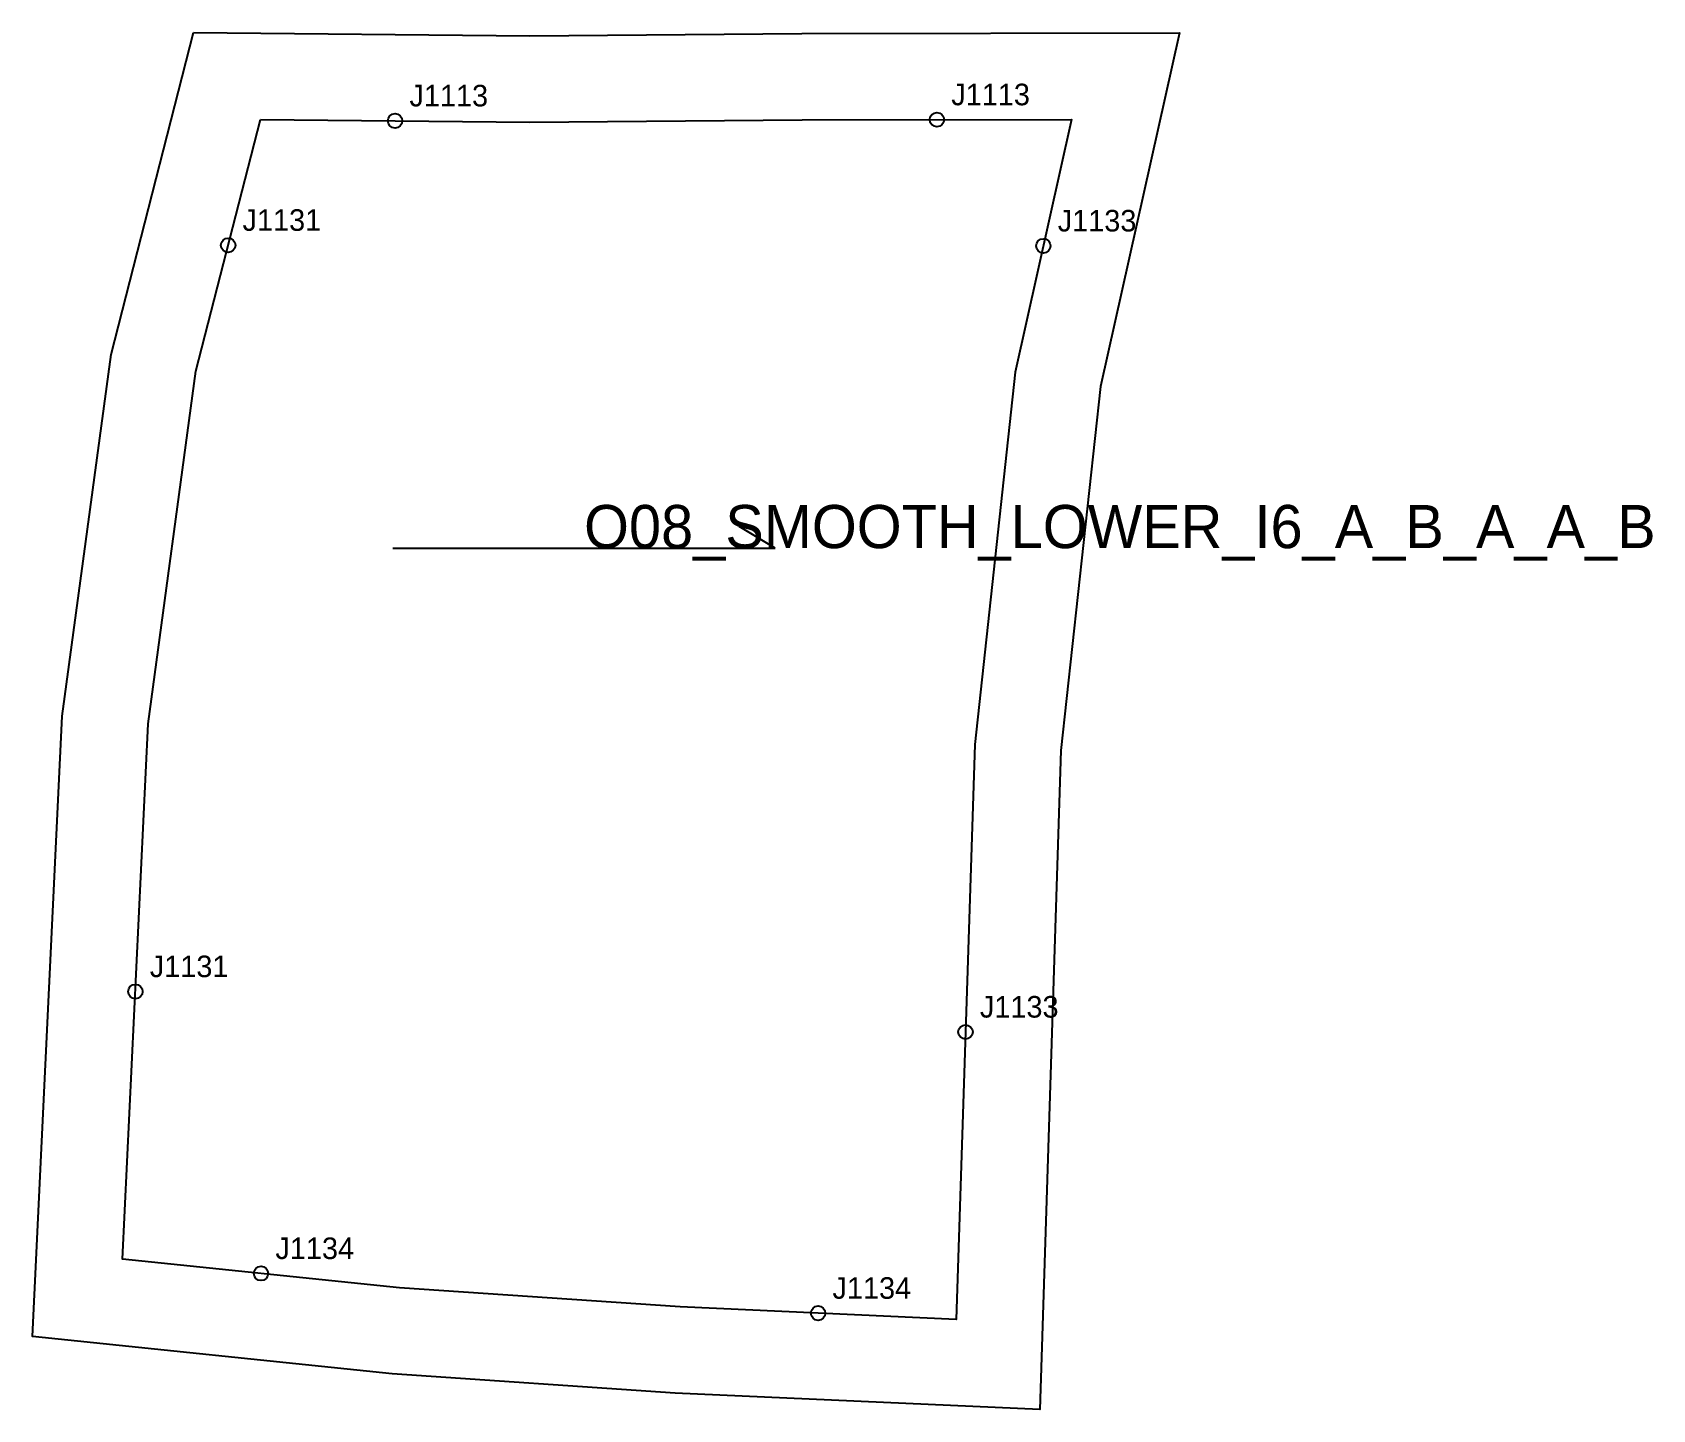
# Model space of a CAD drawing. Header units: millimetres. Extents: x -32 to 194, y -179 to 12.
import ezdxf

# ---------------------------------------------------------------- set-up
doc = ezdxf.new("R2010")
doc.units = ezdxf.units.MM
for name, color, linetype in [('CUT', 1, 'Continuous'), ('GRAIN', 3, 'Continuous'), ('LABEL', 7, 'Continuous'), ('NOTCH', 2, 'Continuous'), ('SEW', 5, 'Continuous')]:
    doc.layers.add(name, color=color, linetype=linetype)

msp = doc.modelspace()

# ---------------------------------------------------------------- linework, layer by layer
at = {"layer": 'CUT'}
msp.add_lwpolyline([(-9.29, 12.1), (37.45, 11.62), (75.25, 11.94), (127.75, 12.03), (116.75, -37.1), (111.28, -87.72), (108.32, -179.3), (57.65, -177.02), (18.31, -174.34), (-31.69, -169.14), (-27.54, -82.92), (-20.75, -32.67), (-9.29, 12.1)], close=True, dxfattribs=at)
at = {"layer": 'GRAIN'}
for p, q in [((71.56, -59.58), (66.56, -56.58)), ((18.42, -59.58), (71.56, -59.58))]:
    msp.add_line(p, q, dxfattribs=at)
at = {"layer": 'NOTCH'}
for centre in [(18.72, -0.19), (94.03, -0.03), (-4.48, -17.48), (108.83, -17.57), (-17.37, -121.2), (98.01, -126.82), (0.09, -160.38), (77.52, -165.9)]:
    msp.add_circle(centre, 1, dxfattribs=at)
at = {"layer": 'SEW'}
msp.add_lwpolyline([(0, 0), (37.44, -0.38), (75.31, -0.06), (112.76, 0), (104.9, -35.14), (99.3, -86.88), (96.72, -166.76), (58.33, -165.04), (19.33, -162.38), (-19.16, -158.38), (-15.58, -84.01), (-8.95, -34.97)], close=True, dxfattribs=at)

# ---------------------------------------------------------------- texts
at = {"layer": 'LABEL'}
for s, height, p in [('J1113', 3, (20.72, 1.81)), ('J1113', 3, (96.03, 1.97)), ('J1131', 3, (-2.48, -15.48)), ('J1133', 3, (110.83, -15.57)), ('O08_SMOOTH_LOWER_I6_A_B_A_A_B', 6, (44.99, -59.58)), ('J1131', 3, (-15.37, -119.2)), ('J1133', 3, (100.01, -124.82)), ('J1134', 3, (2.09, -158.38)), ('J1134', 3, (79.52, -163.9))]:
    msp.add_text(s, height=height, dxfattribs=at).set_placement(p)

doc.saveas('drawing.dxf')
